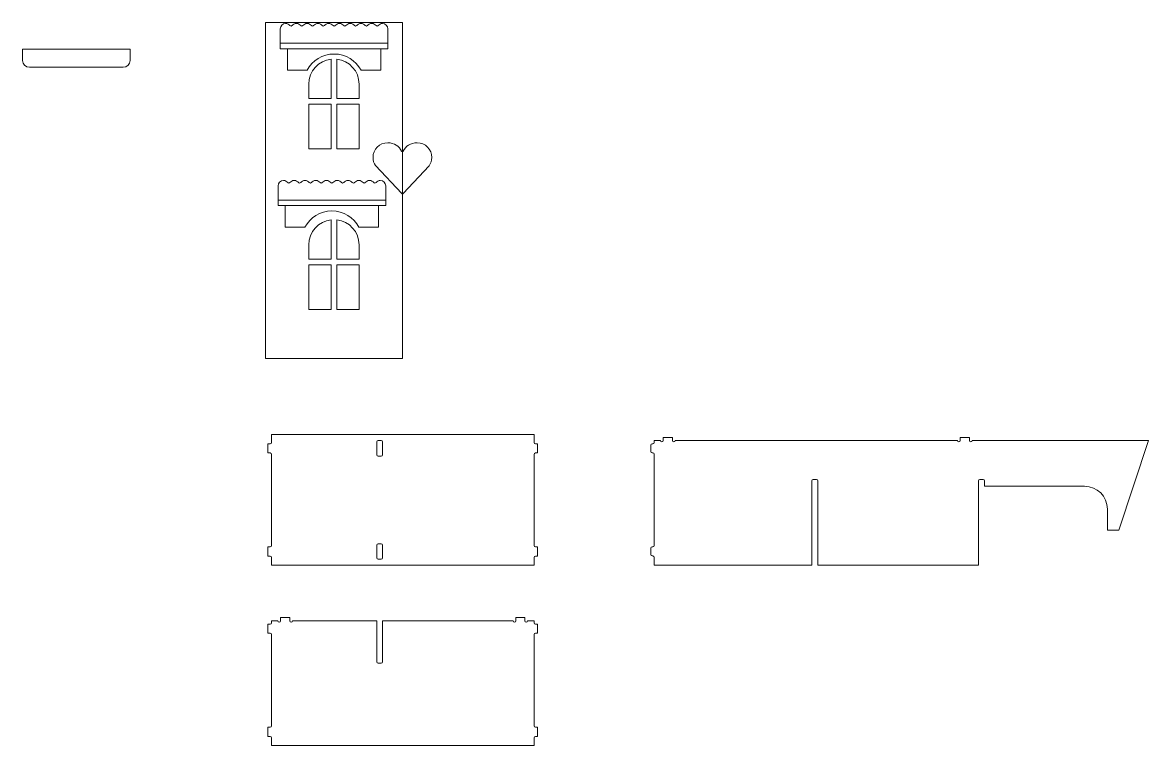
# Model space of a CAD drawing. Header units: millimetres. Extents: x -1744 to 2824, y -3870 to 2862.
# Drawn here: x -1355 to 1111, y -1913 to -329 of the extents above; entities that cross this region are included whole.
import ezdxf

# ---------------------------------------------------------------- set-up
doc = ezdxf.new("R2010")
doc.units = ezdxf.units.MM
doc.header["$MEASUREMENT"] = 0
doc.layers.add('layer 1', color=7, linetype='Continuous')

msp = doc.modelspace()

# ---------------------------------------------------------------- linework, layer by layer
at = {"layer": 'layer 1', "color": 253, "lineweight": 20}
for points in [[(-790.5953, -386.7383), (-554.8809, -386.7383), (-554.8809, -374.7383), (-790.5953, -374.7383), (-790.5953, -386.7383)], [(-795.4203, -730.5382), (-559.7059, -730.5382), (-559.7059, -718.5382), (-795.4203, -718.5382), (-795.4203, -730.5382)]]:
    msp.add_lwpolyline(points, close=True, dxfattribs=at)
for points, knots in [([(-523.1022, -329.4464), (-523.1022, -329.4464), (-822.9022, -329.4464), (-822.9022, -329.4464), (-822.9022, -329.4464), (-822.9022, -329.4464), (-822.9022, -1065.4464), (-822.9022, -1065.4464), (-822.9022, -1065.4464), (-822.9022, -1065.4464), (-523.1022, -1065.4464), (-523.1022, -1065.4464), (-523.1022, -1065.4464), (-523.1022, -1065.4464), (-523.1022, -329.4464), (-523.1022, -329.4464)], [0, 0, 0, 0, 0.2, 0.2, 0.2, 0.2, 0.4, 0.4, 0.4, 0.4, 0.6, 0.6, 0.6, 0.6, 1, 1, 1, 1]), ([(-554.8809, -343.3099), (-554.8809, -343.3099), (-554.8809, -374.7383), (-554.8809, -374.7383), (-554.8809, -374.7383), (-554.8809, -374.7383), (-790.5953, -374.7383), (-790.5953, -374.7383), (-790.5953, -374.7383), (-790.5953, -374.7383), (-790.5953, -343.3099), (-790.5953, -343.3099), (-790.5953, -343.3099), (-790.5953, -336.8009), (-785.3186, -331.5244), (-778.8096, -331.5244), (-778.8096, -331.5244), (-774.9737, -331.5244), (-771.5659, -333.3568), (-769.4138, -336.194), (-769.4138, -336.194), (-768.8278, -336.9665), (-767.9934, -337.3811), (-767.0238, -337.3811), (-767.0238, -337.3811), (-766.0541, -337.3811), (-765.2198, -336.9665), (-764.6338, -336.194), (-764.6338, -336.194), (-762.4818, -333.3568), (-759.074, -331.5244), (-755.2383, -331.5244), (-755.2383, -331.5244), (-751.4024, -331.5244), (-747.9946, -333.3568), (-745.8424, -336.194), (-745.8424, -336.194), (-745.2564, -336.9665), (-744.4221, -337.3811), (-743.4524, -337.3811), (-743.4524, -337.3811), (-742.4827, -337.3811), (-741.6486, -336.9665), (-741.0626, -336.194), (-741.0626, -336.194), (-738.9103, -333.3568), (-735.5025, -331.5244), (-731.6667, -331.5244), (-731.6667, -331.5244), (-727.8308, -331.5244), (-724.423, -333.3567), (-722.271, -336.1939), (-722.271, -336.1939), (-721.685, -336.9664), (-720.8505, -337.3811), (-719.881, -337.3811), (-719.881, -337.3811), (-718.9112, -337.3811), (-718.077, -336.9665), (-717.491, -336.194), (-717.491, -336.194), (-715.3388, -333.3568), (-711.931, -331.5244), (-708.0953, -331.5244), (-708.0953, -331.5244), (-704.2596, -331.5244), (-700.8518, -333.3568), (-698.6995, -336.194), (-698.6995, -336.194), (-698.1135, -336.9665), (-697.2793, -337.3811), (-696.3095, -337.3811), (-696.3095, -337.3811), (-695.34, -337.3811), (-694.5055, -336.9665), (-693.9196, -336.194), (-693.9196, -336.194), (-691.7673, -333.3568), (-688.3595, -331.5244), (-684.5238, -331.5244), (-684.5238, -331.5244), (-680.6881, -331.5244), (-677.2803, -333.3568), (-675.1281, -336.194), (-675.1281, -336.194), (-674.5421, -336.9665), (-673.7078, -337.3811), (-672.7383, -337.3811), (-672.7383, -337.3811), (-671.7685, -337.3811), (-670.9343, -336.9665), (-670.3481, -336.194), (-670.3481, -336.194), (-668.196, -333.3568), (-664.7882, -331.5244), (-660.9524, -331.5244), (-660.9524, -331.5244), (-657.1165, -331.5244), (-653.7087, -333.3568), (-651.5567, -336.194), (-651.5567, -336.194), (-650.9707, -336.9665), (-650.1362, -337.3811), (-649.1667, -337.3811), (-649.1667, -337.3811), (-648.1969, -337.3811), (-647.3627, -336.9665), (-646.7767, -336.194), (-646.7767, -336.194), (-644.6245, -333.3568), (-641.2167, -331.5244), (-637.381, -331.5244), (-637.381, -331.5244), (-633.5453, -331.5244), (-630.1375, -333.3568), (-627.9852, -336.194), (-627.9852, -336.194), (-627.3992, -336.9665), (-626.565, -337.3811), (-625.5952, -337.3811), (-625.5952, -337.3811), (-624.6255, -337.3811), (-623.7912, -336.9665), (-623.2053, -336.194), (-623.2053, -336.194), (-621.053, -333.3568), (-617.6452, -331.5244), (-613.8095, -331.5244), (-613.8095, -331.5244), (-609.9737, -331.5244), (-606.5659, -333.3567), (-604.4138, -336.1939), (-604.4138, -336.1939), (-603.8278, -336.9664), (-602.9935, -337.3811), (-602.0238, -337.3811), (-602.0238, -337.3811), (-601.0542, -337.3809), (-600.22, -336.9665), (-599.6338, -336.194), (-599.6338, -336.194), (-597.4818, -333.3568), (-594.074, -331.5244), (-590.2379, -331.5244), (-590.2379, -331.5244), (-586.4022, -331.5244), (-582.9944, -333.3568), (-580.8424, -336.194), (-580.8424, -336.194), (-580.2562, -336.9665), (-579.422, -337.3811), (-578.4524, -337.3811), (-578.4524, -337.3811), (-577.4827, -337.3811), (-576.6484, -336.9665), (-576.0624, -336.194), (-576.0624, -336.194), (-573.9102, -333.3568), (-570.5024, -331.5244), (-566.6667, -331.5244), (-566.6667, -331.5244), (-560.1576, -331.5244), (-554.8809, -336.8009), (-554.8809, -343.3099)], [0, 0, 0, 0, 0.023809524, 0.023809524, 0.023809524, 0.023809524, 0.047619048, 0.047619048, 0.047619048, 0.047619048, 0.071428571, 0.071428571, 0.071428571, 0.071428571, 0.095238095, 0.095238095, 0.095238095, 0.095238095, 0.119047619, 0.119047619, 0.119047619, 0.119047619, 0.142857143, 0.142857143, 0.142857143, 0.142857143, 0.166666667, 0.166666667, 0.166666667, 0.166666667, 0.19047619, 0.19047619, 0.19047619, 0.19047619, 0.214285714, 0.214285714, 0.214285714, 0.214285714, 0.238095238, 0.238095238, 0.238095238, 0.238095238, 0.261904762, 0.261904762, 0.261904762, 0.261904762, 0.285714286, 0.285714286, 0.285714286, 0.285714286, 0.30952381, 0.30952381, 0.30952381, 0.30952381, 0.333333333, 0.333333333, 0.333333333, 0.333333333, 0.357142857, 0.357142857, 0.357142857, 0.357142857, 0.380952381, 0.380952381, 0.380952381, 0.380952381, 0.404761905, 0.404761905, 0.404761905, 0.404761905, 0.428571429, 0.428571429, 0.428571429, 0.428571429, 0.452380952, 0.452380952, 0.452380952, 0.452380952, 0.476190476, 0.476190476, 0.476190476, 0.476190476, 0.5, 0.5, 0.5, 0.5, 0.523809524, 0.523809524, 0.523809524, 0.523809524, 0.547619048, 0.547619048, 0.547619048, 0.547619048, 0.571428571, 0.571428571, 0.571428571, 0.571428571, 0.595238095, 0.595238095, 0.595238095, 0.595238095, 0.619047619, 0.619047619, 0.619047619, 0.619047619, 0.642857143, 0.642857143, 0.642857143, 0.642857143, 0.666666667, 0.666666667, 0.666666667, 0.666666667, 0.69047619, 0.69047619, 0.69047619, 0.69047619, 0.714285714, 0.714285714, 0.714285714, 0.714285714, 0.738095238, 0.738095238, 0.738095238, 0.738095238, 0.761904762, 0.761904762, 0.761904762, 0.761904762, 0.785714286, 0.785714286, 0.785714286, 0.785714286, 0.80952381, 0.80952381, 0.80952381, 0.80952381, 0.833333333, 0.833333333, 0.833333333, 0.833333333, 0.857142857, 0.857142857, 0.857142857, 0.857142857, 0.880952381, 0.880952381, 0.880952381, 0.880952381, 0.904761905, 0.904761905, 0.904761905, 0.904761905, 0.928571429, 0.928571429, 0.928571429, 0.928571429, 0.952380952, 0.952380952, 0.952380952, 0.952380952, 1, 1, 1, 1]), ([(-1119.3863, -387.5951), (-1119.3863, -387.5951), (-1355.1007, -387.5951), (-1355.1007, -387.5951), (-1355.1007, -387.5951), (-1355.1007, -387.5951), (-1355.1007, -412.5951), (-1355.1007, -412.5951), (-1355.1007, -412.5951), (-1355.1007, -420.8568), (-1348.3624, -427.5951), (-1340.1007, -427.5951), (-1340.1007, -427.5951), (-1340.1007, -427.5951), (-1134.3863, -427.5951), (-1134.3863, -427.5951), (-1134.3863, -427.5951), (-1126.1246, -427.5951), (-1119.3863, -420.8568), (-1119.3863, -412.5951), (-1119.3863, -412.5951), (-1119.3863, -412.5951), (-1119.3863, -387.5951), (-1119.3863, -387.5951)], [0, 0, 0, 0, 0.142857143, 0.142857143, 0.142857143, 0.142857143, 0.285714286, 0.285714286, 0.285714286, 0.285714286, 0.428571429, 0.428571429, 0.428571429, 0.428571429, 0.571428571, 0.571428571, 0.571428571, 0.571428571, 0.714285714, 0.714285714, 0.714285714, 0.714285714, 1, 1, 1, 1]), ([(-774.881, -386.7383), (-774.881, -386.7383), (-570.5952, -386.7383), (-570.5952, -386.7383), (-570.5952, -386.7383), (-570.5952, -386.7383), (-570.5952, -433.8811), (-570.5952, -433.8811), (-570.5952, -433.8811), (-570.5952, -433.8811), (-613.73, -433.8811), (-613.73, -433.8811), (-613.73, -433.8811), (-624.9797, -412.8072), (-647.1845, -398.4611), (-672.7381, -398.4611), (-672.7381, -398.4611), (-698.2917, -398.4611), (-720.4965, -412.8072), (-731.7462, -433.8811), (-731.7462, -433.8811), (-731.7462, -433.8811), (-774.881, -433.8811), (-774.881, -433.8811), (-774.881, -433.8811), (-774.881, -433.8811), (-774.881, -386.7383), (-774.881, -386.7383)], [0, 0, 0, 0, 0.125, 0.125, 0.125, 0.125, 0.25, 0.25, 0.25, 0.25, 0.375, 0.375, 0.375, 0.375, 0.5, 0.5, 0.5, 0.5, 0.625, 0.625, 0.625, 0.625, 0.75, 0.75, 0.75, 0.75, 1, 1, 1, 1]), ([(-728.0022, -495.8035), (-728.0022, -495.8035), (-679.2881, -495.8035), (-679.2881, -495.8035), (-679.2881, -495.8035), (-679.2881, -495.8035), (-679.2881, -409.7346), (-679.2881, -409.7346), (-679.2881, -409.7346), (-706.7029, -412.8544), (-728.0022, -436.1253), (-728.0022, -464.3749), (-728.0022, -464.3749), (-728.0022, -464.3749), (-728.0022, -495.8035), (-728.0022, -495.8035)], [0, 0, 0, 0, 0.2, 0.2, 0.2, 0.2, 0.4, 0.4, 0.4, 0.4, 0.6, 0.6, 0.6, 0.6, 1, 1, 1, 1]), ([(-666.7166, -495.8035), (-666.7166, -495.8035), (-618.0022, -495.8035), (-618.0022, -495.8035), (-618.0022, -495.8035), (-618.0022, -495.8035), (-618.0022, -464.3749), (-618.0022, -464.3749), (-618.0022, -464.3749), (-618.0022, -436.1252), (-639.3016, -412.8542), (-666.7166, -409.7346), (-666.7166, -409.7346), (-666.7166, -409.7346), (-666.7166, -495.8035), (-666.7166, -495.8035)], [0, 0, 0, 0, 0.2, 0.2, 0.2, 0.2, 0.4, 0.4, 0.4, 0.4, 0.6, 0.6, 0.6, 0.6, 1, 1, 1, 1]), ([(-679.2881, -508.3749), (-679.2881, -508.3749), (-728.0022, -508.3749), (-728.0022, -508.3749), (-728.0022, -508.3749), (-728.0022, -508.3749), (-728.0022, -605.8035), (-728.0022, -605.8035), (-728.0022, -605.8035), (-728.0022, -605.8035), (-679.2881, -605.8035), (-679.2881, -605.8035), (-679.2881, -605.8035), (-679.2881, -605.8035), (-679.2881, -508.3749), (-679.2881, -508.3749)], [0, 0, 0, 0, 0.2, 0.2, 0.2, 0.2, 0.4, 0.4, 0.4, 0.4, 0.6, 0.6, 0.6, 0.6, 1, 1, 1, 1]), ([(-618.0022, -508.3749), (-618.0022, -508.3749), (-666.7166, -508.3749), (-666.7166, -508.3749), (-666.7166, -508.3749), (-666.7166, -508.3749), (-666.7166, -605.8035), (-666.7166, -605.8035), (-666.7166, -605.8035), (-666.7166, -605.8035), (-618.0022, -605.8035), (-618.0022, -605.8035), (-618.0022, -605.8035), (-618.0022, -605.8035), (-618.0022, -508.3749), (-618.0022, -508.3749)], [0, 0, 0, 0, 0.2, 0.2, 0.2, 0.2, 0.4, 0.4, 0.4, 0.4, 0.6, 0.6, 0.6, 0.6, 1, 1, 1, 1]), ([(-555.3041, -592.8764), (-541.3248, -592.8764), (-529.4259, -599.7945), (-524.9742, -611.392), (-524.9742, -611.392), (-524.6708, -612.1825), (-523.949, -612.6793), (-523.1023, -612.6793), (-523.1023, -612.6793), (-522.2553, -612.6793), (-521.5339, -612.1828), (-521.2304, -611.392), (-521.2304, -611.392), (-516.7786, -599.7945), (-504.8797, -592.8764), (-490.9005, -592.8764), (-490.9005, -592.8764), (-473.1159, -592.8764), (-458.6986, -607.2937), (-458.6986, -625.0782), (-458.6986, -625.0782), (-458.6986, -631.8698), (-460.8032, -638.1692), (-464.3928, -643.3632), (-464.3928, -643.3632), (-464.3928, -643.3632), (-521.6312, -704.1426), (-521.6312, -704.1426), (-521.6312, -704.1426), (-522.0238, -704.5595), (-522.5297, -704.754), (-523.1023, -704.7425), (-523.1023, -704.7425), (-523.6749, -704.731), (-524.1559, -704.5014), (-524.5481, -704.0842), (-524.5481, -704.0842), (-524.5481, -704.0842), (-582.2867, -642.6566), (-582.2867, -642.6566), (-582.2867, -642.6566), (-585.5862, -637.6022), (-587.5058, -631.5647), (-587.5058, -625.0782), (-587.5058, -625.0782), (-587.5058, -607.2937), (-573.0885, -592.8764), (-555.3041, -592.8764)], [0, 0, 0, 0, 0.076923077, 0.076923077, 0.076923077, 0.076923077, 0.153846154, 0.153846154, 0.153846154, 0.153846154, 0.230769231, 0.230769231, 0.230769231, 0.230769231, 0.307692308, 0.307692308, 0.307692308, 0.307692308, 0.384615385, 0.384615385, 0.384615385, 0.384615385, 0.461538462, 0.461538462, 0.461538462, 0.461538462, 0.538461538, 0.538461538, 0.538461538, 0.538461538, 0.615384615, 0.615384615, 0.615384615, 0.615384615, 0.692307692, 0.692307692, 0.692307692, 0.692307692, 0.769230769, 0.769230769, 0.769230769, 0.769230769, 0.846153846, 0.846153846, 0.846153846, 0.846153846, 1, 1, 1, 1]), ([(-559.7059, -687.1098), (-559.7059, -687.1098), (-559.7059, -718.5382), (-559.7059, -718.5382), (-559.7059, -718.5382), (-559.7059, -718.5382), (-795.4203, -718.5382), (-795.4203, -718.5382), (-795.4203, -718.5382), (-795.4203, -718.5382), (-795.4203, -687.1098), (-795.4203, -687.1098), (-795.4203, -687.1098), (-795.4203, -680.6008), (-790.1436, -675.3243), (-783.6346, -675.3243), (-783.6346, -675.3243), (-779.7987, -675.3243), (-776.3909, -677.1567), (-774.2388, -679.9939), (-774.2388, -679.9939), (-773.6528, -680.7664), (-772.8184, -681.181), (-771.8488, -681.181), (-771.8488, -681.181), (-770.8791, -681.181), (-770.0448, -680.7664), (-769.4588, -679.9939), (-769.4588, -679.9939), (-767.3068, -677.1567), (-763.899, -675.3243), (-760.0633, -675.3243), (-760.0633, -675.3243), (-756.2274, -675.3243), (-752.8196, -677.1567), (-750.6674, -679.9939), (-750.6674, -679.9939), (-750.0814, -680.7664), (-749.2471, -681.181), (-748.2774, -681.181), (-748.2774, -681.181), (-747.3077, -681.181), (-746.4736, -680.7664), (-745.8876, -679.9939), (-745.8876, -679.9939), (-743.7353, -677.1567), (-740.3275, -675.3243), (-736.4917, -675.3243), (-736.4917, -675.3243), (-732.6558, -675.3243), (-729.248, -677.1566), (-727.096, -679.9938), (-727.096, -679.9938), (-726.51, -680.7663), (-725.6755, -681.181), (-724.706, -681.181), (-724.706, -681.181), (-723.7362, -681.181), (-722.902, -680.7664), (-722.316, -679.9939), (-722.316, -679.9939), (-720.1638, -677.1567), (-716.756, -675.3243), (-712.9203, -675.3243), (-712.9203, -675.3243), (-709.0846, -675.3243), (-705.6768, -677.1567), (-703.5245, -679.9939), (-703.5245, -679.9939), (-702.9385, -680.7664), (-702.1043, -681.181), (-701.1345, -681.181), (-701.1345, -681.181), (-700.165, -681.181), (-699.3305, -680.7664), (-698.7446, -679.9939), (-698.7446, -679.9939), (-696.5923, -677.1567), (-693.1845, -675.3243), (-689.3488, -675.3243), (-689.3488, -675.3243), (-685.5131, -675.3243), (-682.1053, -677.1567), (-679.9531, -679.9939), (-679.9531, -679.9939), (-679.3671, -680.7664), (-678.5328, -681.181), (-677.5633, -681.181), (-677.5633, -681.181), (-676.5935, -681.181), (-675.7593, -680.7664), (-675.1731, -679.9939), (-675.1731, -679.9939), (-673.021, -677.1567), (-669.6132, -675.3243), (-665.7774, -675.3243), (-665.7774, -675.3243), (-661.9415, -675.3243), (-658.5337, -677.1567), (-656.3817, -679.9939), (-656.3817, -679.9939), (-655.7957, -680.7664), (-654.9612, -681.181), (-653.9917, -681.181), (-653.9917, -681.181), (-653.0219, -681.181), (-652.1877, -680.7664), (-651.6017, -679.9939), (-651.6017, -679.9939), (-649.4495, -677.1567), (-646.0417, -675.3243), (-642.206, -675.3243), (-642.206, -675.3243), (-638.3703, -675.3243), (-634.9625, -677.1567), (-632.8102, -679.9939), (-632.8102, -679.9939), (-632.2242, -680.7664), (-631.39, -681.181), (-630.4202, -681.181), (-630.4202, -681.181), (-629.4505, -681.181), (-628.6162, -680.7664), (-628.0303, -679.9939), (-628.0303, -679.9939), (-625.878, -677.1567), (-622.4702, -675.3243), (-618.6345, -675.3243), (-618.6345, -675.3243), (-614.7987, -675.3243), (-611.3909, -677.1566), (-609.2388, -679.9938), (-609.2388, -679.9938), (-608.6528, -680.7663), (-607.8185, -681.181), (-606.8488, -681.181), (-606.8488, -681.181), (-605.8792, -681.1808), (-605.045, -680.7664), (-604.4588, -679.9939), (-604.4588, -679.9939), (-602.3068, -677.1567), (-598.899, -675.3243), (-595.0629, -675.3243), (-595.0629, -675.3243), (-591.2272, -675.3243), (-587.8194, -677.1567), (-585.6674, -679.9939), (-585.6674, -679.9939), (-585.0812, -680.7664), (-584.247, -681.181), (-583.2774, -681.181), (-583.2774, -681.181), (-582.3077, -681.181), (-581.4734, -680.7664), (-580.8874, -679.9939), (-580.8874, -679.9939), (-578.7352, -677.1567), (-575.3274, -675.3243), (-571.4917, -675.3243), (-571.4917, -675.3243), (-564.9826, -675.3243), (-559.7059, -680.6008), (-559.7059, -687.1098)], [0, 0, 0, 0, 0.023809524, 0.023809524, 0.023809524, 0.023809524, 0.047619048, 0.047619048, 0.047619048, 0.047619048, 0.071428571, 0.071428571, 0.071428571, 0.071428571, 0.095238095, 0.095238095, 0.095238095, 0.095238095, 0.119047619, 0.119047619, 0.119047619, 0.119047619, 0.142857143, 0.142857143, 0.142857143, 0.142857143, 0.166666667, 0.166666667, 0.166666667, 0.166666667, 0.19047619, 0.19047619, 0.19047619, 0.19047619, 0.214285714, 0.214285714, 0.214285714, 0.214285714, 0.238095238, 0.238095238, 0.238095238, 0.238095238, 0.261904762, 0.261904762, 0.261904762, 0.261904762, 0.285714286, 0.285714286, 0.285714286, 0.285714286, 0.30952381, 0.30952381, 0.30952381, 0.30952381, 0.333333333, 0.333333333, 0.333333333, 0.333333333, 0.357142857, 0.357142857, 0.357142857, 0.357142857, 0.380952381, 0.380952381, 0.380952381, 0.380952381, 0.404761905, 0.404761905, 0.404761905, 0.404761905, 0.428571429, 0.428571429, 0.428571429, 0.428571429, 0.452380952, 0.452380952, 0.452380952, 0.452380952, 0.476190476, 0.476190476, 0.476190476, 0.476190476, 0.5, 0.5, 0.5, 0.5, 0.523809524, 0.523809524, 0.523809524, 0.523809524, 0.547619048, 0.547619048, 0.547619048, 0.547619048, 0.571428571, 0.571428571, 0.571428571, 0.571428571, 0.595238095, 0.595238095, 0.595238095, 0.595238095, 0.619047619, 0.619047619, 0.619047619, 0.619047619, 0.642857143, 0.642857143, 0.642857143, 0.642857143, 0.666666667, 0.666666667, 0.666666667, 0.666666667, 0.69047619, 0.69047619, 0.69047619, 0.69047619, 0.714285714, 0.714285714, 0.714285714, 0.714285714, 0.738095238, 0.738095238, 0.738095238, 0.738095238, 0.761904762, 0.761904762, 0.761904762, 0.761904762, 0.785714286, 0.785714286, 0.785714286, 0.785714286, 0.80952381, 0.80952381, 0.80952381, 0.80952381, 0.833333333, 0.833333333, 0.833333333, 0.833333333, 0.857142857, 0.857142857, 0.857142857, 0.857142857, 0.880952381, 0.880952381, 0.880952381, 0.880952381, 0.904761905, 0.904761905, 0.904761905, 0.904761905, 0.928571429, 0.928571429, 0.928571429, 0.928571429, 0.952380952, 0.952380952, 0.952380952, 0.952380952, 1, 1, 1, 1]), ([(-779.706, -730.5382), (-779.706, -730.5382), (-575.4202, -730.5382), (-575.4202, -730.5382), (-575.4202, -730.5382), (-575.4202, -730.5382), (-575.4202, -777.681), (-575.4202, -777.681), (-575.4202, -777.681), (-575.4202, -777.681), (-618.555, -777.681), (-618.555, -777.681), (-618.555, -777.681), (-629.8047, -756.6071), (-652.0095, -742.261), (-677.5631, -742.261), (-677.5631, -742.261), (-703.1167, -742.261), (-725.3215, -756.6071), (-736.5712, -777.681), (-736.5712, -777.681), (-736.5712, -777.681), (-779.706, -777.681), (-779.706, -777.681), (-779.706, -777.681), (-779.706, -777.681), (-779.706, -730.5382), (-779.706, -730.5382)], [0, 0, 0, 0, 0.125, 0.125, 0.125, 0.125, 0.25, 0.25, 0.25, 0.25, 0.375, 0.375, 0.375, 0.375, 0.5, 0.5, 0.5, 0.5, 0.625, 0.625, 0.625, 0.625, 0.75, 0.75, 0.75, 0.75, 1, 1, 1, 1]), ([(-728.0022, -847.8035), (-728.0022, -847.8035), (-679.2881, -847.8035), (-679.2881, -847.8035), (-679.2881, -847.8035), (-679.2881, -847.8035), (-679.2881, -761.7346), (-679.2881, -761.7346), (-679.2881, -761.7346), (-706.7029, -764.8544), (-728.0022, -788.1254), (-728.0022, -816.3749), (-728.0022, -816.3749), (-728.0022, -816.3749), (-728.0022, -847.8035), (-728.0022, -847.8035)], [0, 0, 0, 0, 0.2, 0.2, 0.2, 0.2, 0.4, 0.4, 0.4, 0.4, 0.6, 0.6, 0.6, 0.6, 1, 1, 1, 1]), ([(-666.7166, -847.8035), (-666.7166, -847.8035), (-618.0022, -847.8035), (-618.0022, -847.8035), (-618.0022, -847.8035), (-618.0022, -847.8035), (-618.0022, -816.3749), (-618.0022, -816.3749), (-618.0022, -816.3749), (-618.0022, -788.1252), (-639.3016, -764.8542), (-666.7166, -761.7346), (-666.7166, -761.7346), (-666.7166, -761.7346), (-666.7166, -847.8035), (-666.7166, -847.8035)], [0, 0, 0, 0, 0.2, 0.2, 0.2, 0.2, 0.4, 0.4, 0.4, 0.4, 0.6, 0.6, 0.6, 0.6, 1, 1, 1, 1]), ([(-679.2881, -860.3749), (-679.2881, -860.3749), (-728.0022, -860.3749), (-728.0022, -860.3749), (-728.0022, -860.3749), (-728.0022, -860.3749), (-728.0022, -957.8035), (-728.0022, -957.8035), (-728.0022, -957.8035), (-728.0022, -957.8035), (-679.2881, -957.8035), (-679.2881, -957.8035), (-679.2881, -957.8035), (-679.2881, -957.8035), (-679.2881, -860.3749), (-679.2881, -860.3749)], [0, 0, 0, 0, 0.2, 0.2, 0.2, 0.2, 0.4, 0.4, 0.4, 0.4, 0.6, 0.6, 0.6, 0.6, 1, 1, 1, 1]), ([(-618.0022, -860.3749), (-618.0022, -860.3749), (-666.7166, -860.3749), (-666.7166, -860.3749), (-666.7166, -860.3749), (-666.7166, -860.3749), (-666.7166, -957.8035), (-666.7166, -957.8035), (-666.7166, -957.8035), (-666.7166, -957.8035), (-618.0022, -957.8035), (-618.0022, -957.8035), (-618.0022, -957.8035), (-618.0022, -957.8035), (-618.0022, -860.3749), (-618.0022, -860.3749)], [0, 0, 0, 0, 0.2, 0.2, 0.2, 0.2, 0.4, 0.4, 0.4, 0.4, 0.6, 0.6, 0.6, 0.6, 1, 1, 1, 1]), ([(1110.8189, -1245.1295), (1110.8189, -1245.1295), (1046.0903, -1441.4726), (1046.0903, -1441.4726), (1046.0903, -1441.4726), (1046.0903, -1441.4726), (1020.8188, -1441.4726), (1020.8188, -1441.4726), (1020.8188, -1441.4726), (1020.8188, -1441.4726), (1020.8188, -1395.1295), (1020.8188, -1395.1295), (1020.8188, -1395.1295), (1020.8188, -1367.5905), (998.3578, -1345.1295), (970.8188, -1345.1295), (970.8188, -1345.1295), (970.8188, -1345.1295), (751.6046, -1345.1295), (751.6046, -1345.1295), (751.6046, -1345.1295), (751.6046, -1345.1295), (751.6046, -1333.1295), (751.6046, -1333.1295), (751.6046, -1333.1295), (751.6046, -1331.4772), (750.2569, -1330.1295), (748.6046, -1330.1295), (748.6046, -1330.1295), (748.6046, -1330.1295), (741.6046, -1330.1295), (741.6046, -1330.1295), (741.6046, -1330.1295), (739.9523, -1330.1295), (738.6046, -1331.4772), (738.6046, -1333.1295), (738.6046, -1333.1295), (738.6046, -1333.1295), (738.6046, -1518.1295), (738.6046, -1518.1295), (738.6046, -1518.1295), (738.6046, -1518.1295), (386.6046, -1518.1295), (386.6046, -1518.1295), (386.6046, -1518.1295), (386.6046, -1518.1295), (386.6046, -1333.1295), (386.6046, -1333.1295), (386.6046, -1333.1295), (386.6046, -1331.4772), (385.2569, -1330.1295), (383.6046, -1330.1295), (383.6046, -1330.1295), (383.6046, -1330.1295), (376.6046, -1330.1295), (376.6046, -1330.1295), (376.6046, -1330.1295), (374.9523, -1330.1295), (373.6046, -1331.4772), (373.6046, -1333.1295), (373.6046, -1333.1295), (373.6046, -1333.1295), (373.6046, -1518.1295), (373.6046, -1518.1295), (373.6046, -1518.1295), (373.6046, -1518.1295), (28.1045, -1518.1295), (28.1045, -1518.1295), (28.1045, -1518.1295), (28.1045, -1518.1295), (28.1045, -1500.9498), (28.1045, -1500.9498), (28.1045, -1500.9498), (28.1045, -1499.2977), (26.7566, -1497.9498), (25.1045, -1497.9498), (25.1045, -1497.9498), (25.1045, -1497.9498), (24.1045, -1497.9498), (24.1045, -1497.9498), (24.1045, -1497.9498), (22.4523, -1497.9498), (21.1045, -1496.602), (21.1045, -1494.9498), (21.1045, -1494.9498), (21.1045, -1494.9498), (21.1045, -1480.9498), (21.1045, -1480.9498), (21.1045, -1480.9498), (21.1045, -1479.2976), (22.4522, -1477.9498), (24.1045, -1477.9498), (24.1045, -1477.9498), (24.1045, -1477.9498), (25.1045, -1477.9498), (25.1045, -1477.9498), (25.1045, -1477.9498), (26.7568, -1477.9498), (28.1045, -1476.602), (28.1045, -1474.9498), (28.1045, -1474.9498), (28.1045, -1474.9498), (28.1045, -1275.1296), (28.1045, -1275.1296), (28.1045, -1275.1296), (28.1045, -1273.4774), (26.7567, -1272.1296), (25.1045, -1272.1296), (25.1045, -1272.1296), (25.1045, -1272.1296), (24.1045, -1272.1296), (24.1045, -1272.1296), (24.1045, -1272.1296), (22.4523, -1272.1296), (21.1045, -1270.7818), (21.1045, -1269.1296), (21.1045, -1269.1296), (21.1045, -1269.1296), (21.1045, -1255.1296), (21.1045, -1255.1296), (21.1045, -1255.1296), (21.1045, -1253.4774), (22.4522, -1252.1296), (24.1045, -1252.1296), (24.1045, -1252.1296), (24.1045, -1252.1296), (25.1045, -1252.1296), (25.1045, -1252.1296), (25.1045, -1252.1296), (26.7568, -1252.1296), (28.1045, -1250.7817), (28.1045, -1249.1296), (28.1045, -1249.1296), (28.1045, -1249.1296), (28.1045, -1245.1295), (28.1045, -1245.1295), (28.1045, -1245.1295), (28.1045, -1245.1295), (42.1045, -1245.1295), (42.1045, -1245.1295), (42.1045, -1245.1295), (42.1045, -1246.7864), (43.4476, -1248.1295), (45.1045, -1248.1295), (45.1045, -1248.1295), (46.7614, -1248.1295), (48.1045, -1246.7864), (48.1045, -1245.1295), (48.1045, -1245.1295), (48.1045, -1245.1295), (48.1045, -1238.1295), (48.1045, -1238.1295), (48.1045, -1238.1295), (48.1045, -1238.1295), (68.1045, -1238.1295), (68.1045, -1238.1295), (68.1045, -1238.1295), (68.1045, -1238.1295), (68.1045, -1245.1295), (68.1045, -1245.1295), (68.1045, -1245.1295), (68.1045, -1246.7864), (69.4476, -1248.1295), (71.1045, -1248.1295), (71.1045, -1248.1295), (72.7614, -1248.1295), (74.1045, -1246.7864), (74.1045, -1245.1295), (74.1045, -1245.1295), (74.1045, -1245.1295), (692.6045, -1245.1295), (692.6045, -1245.1295), (692.6045, -1245.1295), (692.6045, -1246.7864), (693.9476, -1248.1295), (695.6045, -1248.1295), (695.6045, -1248.1295), (697.2614, -1248.1295), (698.6045, -1246.7864), (698.6045, -1245.1295), (698.6045, -1245.1295), (698.6045, -1245.1295), (698.6045, -1238.1295), (698.6045, -1238.1295), (698.6045, -1238.1295), (698.6045, -1238.1295), (718.6045, -1238.1295), (718.6045, -1238.1295), (718.6045, -1238.1295), (718.6045, -1238.1295), (718.6045, -1245.1295), (718.6045, -1245.1295), (718.6045, -1245.1295), (718.6045, -1246.7864), (719.9476, -1248.1295), (721.6045, -1248.1295), (721.6045, -1248.1295), (723.2614, -1248.1295), (724.6045, -1246.7864), (724.6045, -1245.1295), (724.6045, -1245.1295), (724.6045, -1245.1295), (1110.8189, -1245.1295), (1110.8189, -1245.1295)], [0, 0, 0, 0, 0.019230769, 0.019230769, 0.019230769, 0.019230769, 0.038461538, 0.038461538, 0.038461538, 0.038461538, 0.057692308, 0.057692308, 0.057692308, 0.057692308, 0.076923077, 0.076923077, 0.076923077, 0.076923077, 0.096153846, 0.096153846, 0.096153846, 0.096153846, 0.115384615, 0.115384615, 0.115384615, 0.115384615, 0.134615385, 0.134615385, 0.134615385, 0.134615385, 0.153846154, 0.153846154, 0.153846154, 0.153846154, 0.173076923, 0.173076923, 0.173076923, 0.173076923, 0.192307692, 0.192307692, 0.192307692, 0.192307692, 0.211538462, 0.211538462, 0.211538462, 0.211538462, 0.230769231, 0.230769231, 0.230769231, 0.230769231, 0.25, 0.25, 0.25, 0.25, 0.269230769, 0.269230769, 0.269230769, 0.269230769, 0.288461538, 0.288461538, 0.288461538, 0.288461538, 0.307692308, 0.307692308, 0.307692308, 0.307692308, 0.326923077, 0.326923077, 0.326923077, 0.326923077, 0.346153846, 0.346153846, 0.346153846, 0.346153846, 0.365384615, 0.365384615, 0.365384615, 0.365384615, 0.384615385, 0.384615385, 0.384615385, 0.384615385, 0.403846154, 0.403846154, 0.403846154, 0.403846154, 0.423076923, 0.423076923, 0.423076923, 0.423076923, 0.442307692, 0.442307692, 0.442307692, 0.442307692, 0.461538462, 0.461538462, 0.461538462, 0.461538462, 0.480769231, 0.480769231, 0.480769231, 0.480769231, 0.5, 0.5, 0.5, 0.5, 0.519230769, 0.519230769, 0.519230769, 0.519230769, 0.538461538, 0.538461538, 0.538461538, 0.538461538, 0.557692308, 0.557692308, 0.557692308, 0.557692308, 0.576923077, 0.576923077, 0.576923077, 0.576923077, 0.596153846, 0.596153846, 0.596153846, 0.596153846, 0.615384615, 0.615384615, 0.615384615, 0.615384615, 0.634615385, 0.634615385, 0.634615385, 0.634615385, 0.653846154, 0.653846154, 0.653846154, 0.653846154, 0.673076923, 0.673076923, 0.673076923, 0.673076923, 0.692307692, 0.692307692, 0.692307692, 0.692307692, 0.711538462, 0.711538462, 0.711538462, 0.711538462, 0.730769231, 0.730769231, 0.730769231, 0.730769231, 0.75, 0.75, 0.75, 0.75, 0.769230769, 0.769230769, 0.769230769, 0.769230769, 0.788461538, 0.788461538, 0.788461538, 0.788461538, 0.807692308, 0.807692308, 0.807692308, 0.807692308, 0.826923077, 0.826923077, 0.826923077, 0.826923077, 0.846153846, 0.846153846, 0.846153846, 0.846153846, 0.865384615, 0.865384615, 0.865384615, 0.865384615, 0.884615385, 0.884615385, 0.884615385, 0.884615385, 0.903846154, 0.903846154, 0.903846154, 0.903846154, 0.923076923, 0.923076923, 0.923076923, 0.923076923, 0.942307692, 0.942307692, 0.942307692, 0.942307692, 0.961538462, 0.961538462, 0.961538462, 0.961538462, 1, 1, 1, 1])]:
    msp.add_open_spline(points, degree=3, knots=knots, dxfattribs=at)
at = {"layer": 'layer 1', "color": 252, "lineweight": 20}
for points, knots in [([(-234.902, -1232.1295), (-234.902, -1232.1295), (-234.902, -1249.3092), (-234.902, -1249.3092), (-234.902, -1249.3092), (-234.902, -1250.9615), (-233.5543, -1252.3092), (-231.902, -1252.3092), (-231.902, -1252.3092), (-231.902, -1252.3092), (-226.902, -1252.3092), (-226.902, -1252.3092), (-226.902, -1252.3092), (-226.902, -1252.3092), (-226.902, -1272.3092), (-226.902, -1272.3092), (-226.902, -1272.3092), (-226.902, -1272.3092), (-231.902, -1272.3092), (-231.902, -1272.3092), (-231.902, -1272.3092), (-233.5542, -1272.3092), (-234.902, -1273.6569), (-234.902, -1275.3092), (-234.902, -1275.3092), (-234.902, -1275.3092), (-234.902, -1288.7676), (-234.902, -1288.7676), (-234.902, -1288.7676), (-234.902, -1288.7676), (-234.902, -1475.1294), (-234.902, -1475.1294), (-234.902, -1475.1294), (-234.902, -1476.7817), (-233.5543, -1478.1294), (-231.902, -1478.1294), (-231.902, -1478.1294), (-231.902, -1478.1294), (-226.902, -1478.1294), (-226.902, -1478.1294), (-226.902, -1478.1294), (-226.902, -1478.1294), (-226.902, -1498.1294), (-226.902, -1498.1294), (-226.902, -1498.1294), (-226.902, -1498.1294), (-231.902, -1498.1294), (-231.902, -1498.1294), (-231.902, -1498.1294), (-233.5542, -1498.1294), (-234.902, -1499.4771), (-234.902, -1501.1294), (-234.902, -1501.1294), (-234.902, -1501.1294), (-234.902, -1514.5878), (-234.902, -1514.5878), (-234.902, -1514.5878), (-234.902, -1514.5878), (-234.902, -1518.1295), (-234.902, -1518.1295), (-234.902, -1518.1295), (-234.902, -1518.1295), (-809.9022, -1518.1295), (-809.9022, -1518.1295), (-809.9022, -1518.1295), (-809.9022, -1518.1295), (-809.9022, -1514.5878), (-809.9022, -1514.5878), (-809.9022, -1514.5878), (-809.9022, -1514.5878), (-809.9022, -1501.1294), (-809.9022, -1501.1294), (-809.9022, -1501.1294), (-809.9022, -1499.4771), (-811.25, -1498.1294), (-812.9022, -1498.1294), (-812.9022, -1498.1294), (-812.9022, -1498.1294), (-817.9022, -1498.1294), (-817.9022, -1498.1294), (-817.9022, -1498.1294), (-817.9022, -1498.1294), (-817.9022, -1478.1294), (-817.9022, -1478.1294), (-817.9022, -1478.1294), (-817.9022, -1478.1294), (-812.9022, -1478.1294), (-812.9022, -1478.1294), (-812.9022, -1478.1294), (-811.2499, -1478.1294), (-809.9022, -1476.7817), (-809.9022, -1475.1294), (-809.9022, -1475.1294), (-809.9022, -1475.1294), (-809.9022, -1288.7676), (-809.9022, -1288.7676), (-809.9022, -1288.7676), (-809.9022, -1288.7676), (-809.9022, -1275.3092), (-809.9022, -1275.3092), (-809.9022, -1275.3092), (-809.9022, -1273.6569), (-811.25, -1272.3092), (-812.9022, -1272.3092), (-812.9022, -1272.3092), (-812.9022, -1272.3092), (-817.9022, -1272.3092), (-817.9022, -1272.3092), (-817.9022, -1272.3092), (-817.9022, -1272.3092), (-817.9022, -1252.3092), (-817.9022, -1252.3092), (-817.9022, -1252.3092), (-817.9022, -1252.3092), (-812.9022, -1252.3092), (-812.9022, -1252.3092), (-812.9022, -1252.3092), (-811.2499, -1252.3092), (-809.9022, -1250.9615), (-809.9022, -1249.3092), (-809.9022, -1249.3092), (-809.9022, -1249.3092), (-809.9022, -1232.1295), (-809.9022, -1232.1295), (-809.9022, -1232.1295), (-809.9022, -1232.1295), (-234.902, -1232.1295), (-234.902, -1232.1295)], [0, 0, 0, 0, 0.03030303, 0.03030303, 0.03030303, 0.03030303, 0.060606061, 0.060606061, 0.060606061, 0.060606061, 0.090909091, 0.090909091, 0.090909091, 0.090909091, 0.121212121, 0.121212121, 0.121212121, 0.121212121, 0.151515152, 0.151515152, 0.151515152, 0.151515152, 0.181818182, 0.181818182, 0.181818182, 0.181818182, 0.212121212, 0.212121212, 0.212121212, 0.212121212, 0.242424242, 0.242424242, 0.242424242, 0.242424242, 0.272727273, 0.272727273, 0.272727273, 0.272727273, 0.303030303, 0.303030303, 0.303030303, 0.303030303, 0.333333333, 0.333333333, 0.333333333, 0.333333333, 0.363636364, 0.363636364, 0.363636364, 0.363636364, 0.393939394, 0.393939394, 0.393939394, 0.393939394, 0.424242424, 0.424242424, 0.424242424, 0.424242424, 0.454545455, 0.454545455, 0.454545455, 0.454545455, 0.484848485, 0.484848485, 0.484848485, 0.484848485, 0.515151515, 0.515151515, 0.515151515, 0.515151515, 0.545454545, 0.545454545, 0.545454545, 0.545454545, 0.575757576, 0.575757576, 0.575757576, 0.575757576, 0.606060606, 0.606060606, 0.606060606, 0.606060606, 0.636363636, 0.636363636, 0.636363636, 0.636363636, 0.666666667, 0.666666667, 0.666666667, 0.666666667, 0.696969697, 0.696969697, 0.696969697, 0.696969697, 0.727272727, 0.727272727, 0.727272727, 0.727272727, 0.757575758, 0.757575758, 0.757575758, 0.757575758, 0.787878788, 0.787878788, 0.787878788, 0.787878788, 0.818181818, 0.818181818, 0.818181818, 0.818181818, 0.848484848, 0.848484848, 0.848484848, 0.848484848, 0.878787879, 0.878787879, 0.878787879, 0.878787879, 0.909090909, 0.909090909, 0.909090909, 0.909090909, 0.939393939, 0.939393939, 0.939393939, 0.939393939, 1, 1, 1, 1]), ([(-809.9022, -1640.0075), (-809.9022, -1640.0075), (-795.9022, -1640.0075), (-795.9022, -1640.0075), (-795.9022, -1640.0075), (-795.9022, -1641.6644), (-794.5591, -1643.0075), (-792.9022, -1643.0075), (-792.9022, -1643.0075), (-791.2453, -1643.0075), (-789.9022, -1641.6644), (-789.9022, -1640.0075), (-789.9022, -1640.0075), (-789.9022, -1640.0075), (-789.9022, -1633.0075), (-789.9022, -1633.0075), (-789.9022, -1633.0075), (-789.9022, -1633.0075), (-769.9022, -1633.0075), (-769.9022, -1633.0075), (-769.9022, -1633.0075), (-769.9022, -1633.0075), (-769.9022, -1640.0075), (-769.9022, -1640.0075), (-769.9022, -1640.0075), (-769.9022, -1641.6644), (-768.5591, -1643.0075), (-766.9022, -1643.0075), (-766.9022, -1643.0075), (-765.2453, -1643.0075), (-763.9022, -1641.6644), (-763.9022, -1640.0075), (-763.9022, -1640.0075), (-763.9022, -1640.0075), (-579.4022, -1640.0075), (-579.4022, -1640.0075), (-579.4022, -1640.0075), (-579.4022, -1640.0075), (-579.4022, -1730.0075), (-579.4022, -1730.0075), (-579.4022, -1730.0075), (-579.4022, -1731.6597), (-578.0545, -1733.0075), (-576.4022, -1733.0075), (-576.4022, -1733.0075), (-576.4022, -1733.0075), (-569.4022, -1733.0075), (-569.4022, -1733.0075), (-569.4022, -1733.0075), (-567.7499, -1733.0075), (-566.4022, -1731.6598), (-566.4022, -1730.0075), (-566.4022, -1730.0075), (-566.4022, -1730.0075), (-566.4022, -1640.0075), (-566.4022, -1640.0075), (-566.4022, -1640.0075), (-566.4022, -1640.0075), (-280.902, -1640.0075), (-280.902, -1640.0075), (-280.902, -1640.0075), (-280.902, -1641.6644), (-279.5589, -1643.0075), (-277.902, -1643.0075), (-277.902, -1643.0075), (-276.2451, -1643.0075), (-274.902, -1641.6644), (-274.902, -1640.0075), (-274.902, -1640.0075), (-274.902, -1640.0075), (-274.902, -1633.0075), (-274.902, -1633.0075), (-274.902, -1633.0075), (-274.902, -1633.0075), (-254.902, -1633.0075), (-254.902, -1633.0075), (-254.902, -1633.0075), (-254.902, -1633.0075), (-254.902, -1640.0075), (-254.902, -1640.0075), (-254.902, -1640.0075), (-254.902, -1641.6644), (-253.5589, -1643.0075), (-251.902, -1643.0075), (-251.902, -1643.0075), (-250.2451, -1643.0075), (-248.902, -1641.6644), (-248.902, -1640.0075), (-248.902, -1640.0075), (-248.902, -1640.0075), (-234.902, -1640.0075), (-234.902, -1640.0075), (-234.902, -1640.0075), (-234.902, -1640.0075), (-234.902, -1644.1872), (-234.902, -1644.1872), (-234.902, -1644.1872), (-234.902, -1645.8395), (-233.5543, -1647.1872), (-231.902, -1647.1872), (-231.902, -1647.1872), (-231.902, -1647.1872), (-226.902, -1647.1872), (-226.902, -1647.1872), (-226.902, -1647.1872), (-226.902, -1647.1872), (-226.902, -1667.1872), (-226.902, -1667.1872), (-226.902, -1667.1872), (-226.902, -1667.1872), (-231.902, -1667.1872), (-231.902, -1667.1872), (-231.902, -1667.1872), (-233.5542, -1667.1872), (-234.902, -1668.5349), (-234.902, -1670.1872), (-234.902, -1670.1872), (-234.902, -1670.1872), (-234.902, -1683.6456), (-234.902, -1683.6456), (-234.902, -1683.6456), (-234.902, -1683.6456), (-234.902, -1870.0074), (-234.902, -1870.0074), (-234.902, -1870.0074), (-234.902, -1871.6597), (-233.5543, -1873.0074), (-231.902, -1873.0074), (-231.902, -1873.0074), (-231.902, -1873.0074), (-226.902, -1873.0074), (-226.902, -1873.0074), (-226.902, -1873.0074), (-226.902, -1873.0074), (-226.902, -1893.0074), (-226.902, -1893.0074), (-226.902, -1893.0074), (-226.902, -1893.0074), (-231.902, -1893.0074), (-231.902, -1893.0074), (-231.902, -1893.0074), (-233.5542, -1893.0074), (-234.902, -1894.3551), (-234.902, -1896.0074), (-234.902, -1896.0074), (-234.902, -1896.0074), (-234.902, -1909.4658), (-234.902, -1909.4658), (-234.902, -1909.4658), (-234.902, -1909.4658), (-234.902, -1913.0075), (-234.902, -1913.0075), (-234.902, -1913.0075), (-234.902, -1913.0075), (-809.9022, -1913.0075), (-809.9022, -1913.0075), (-809.9022, -1913.0075), (-809.9022, -1913.0075), (-809.9022, -1909.4658), (-809.9022, -1909.4658), (-809.9022, -1909.4658), (-809.9022, -1909.4658), (-809.9022, -1896.0074), (-809.9022, -1896.0074), (-809.9022, -1896.0074), (-809.9022, -1894.3551), (-811.25, -1893.0074), (-812.9022, -1893.0074), (-812.9022, -1893.0074), (-812.9022, -1893.0074), (-817.9022, -1893.0074), (-817.9022, -1893.0074), (-817.9022, -1893.0074), (-817.9022, -1893.0074), (-817.9022, -1873.0074), (-817.9022, -1873.0074), (-817.9022, -1873.0074), (-817.9022, -1873.0074), (-812.9022, -1873.0074), (-812.9022, -1873.0074), (-812.9022, -1873.0074), (-811.2499, -1873.0074), (-809.9022, -1871.6597), (-809.9022, -1870.0074), (-809.9022, -1870.0074), (-809.9022, -1870.0074), (-809.9022, -1683.6456), (-809.9022, -1683.6456), (-809.9022, -1683.6456), (-809.9022, -1683.6456), (-809.9022, -1670.1872), (-809.9022, -1670.1872), (-809.9022, -1670.1872), (-809.9022, -1668.5349), (-811.25, -1667.1872), (-812.9022, -1667.1872), (-812.9022, -1667.1872), (-812.9022, -1667.1872), (-817.9022, -1667.1872), (-817.9022, -1667.1872), (-817.9022, -1667.1872), (-817.9022, -1667.1872), (-817.9022, -1647.1872), (-817.9022, -1647.1872), (-817.9022, -1647.1872), (-817.9022, -1647.1872), (-812.9022, -1647.1872), (-812.9022, -1647.1872), (-812.9022, -1647.1872), (-811.2499, -1647.1872), (-809.9022, -1645.8395), (-809.9022, -1644.1872), (-809.9022, -1644.1872), (-809.9022, -1644.1872), (-809.9022, -1640.0075), (-809.9022, -1640.0075)], [0, 0, 0, 0, 0.018181818, 0.018181818, 0.018181818, 0.018181818, 0.036363636, 0.036363636, 0.036363636, 0.036363636, 0.054545455, 0.054545455, 0.054545455, 0.054545455, 0.072727273, 0.072727273, 0.072727273, 0.072727273, 0.090909091, 0.090909091, 0.090909091, 0.090909091, 0.109090909, 0.109090909, 0.109090909, 0.109090909, 0.127272727, 0.127272727, 0.127272727, 0.127272727, 0.145454545, 0.145454545, 0.145454545, 0.145454545, 0.163636364, 0.163636364, 0.163636364, 0.163636364, 0.181818182, 0.181818182, 0.181818182, 0.181818182, 0.2, 0.2, 0.2, 0.2, 0.218181818, 0.218181818, 0.218181818, 0.218181818, 0.236363636, 0.236363636, 0.236363636, 0.236363636, 0.254545455, 0.254545455, 0.254545455, 0.254545455, 0.272727273, 0.272727273, 0.272727273, 0.272727273, 0.290909091, 0.290909091, 0.290909091, 0.290909091, 0.309090909, 0.309090909, 0.309090909, 0.309090909, 0.327272727, 0.327272727, 0.327272727, 0.327272727, 0.345454545, 0.345454545, 0.345454545, 0.345454545, 0.363636364, 0.363636364, 0.363636364, 0.363636364, 0.381818182, 0.381818182, 0.381818182, 0.381818182, 0.4, 0.4, 0.4, 0.4, 0.418181818, 0.418181818, 0.418181818, 0.418181818, 0.436363636, 0.436363636, 0.436363636, 0.436363636, 0.454545455, 0.454545455, 0.454545455, 0.454545455, 0.472727273, 0.472727273, 0.472727273, 0.472727273, 0.490909091, 0.490909091, 0.490909091, 0.490909091, 0.509090909, 0.509090909, 0.509090909, 0.509090909, 0.527272727, 0.527272727, 0.527272727, 0.527272727, 0.545454545, 0.545454545, 0.545454545, 0.545454545, 0.563636364, 0.563636364, 0.563636364, 0.563636364, 0.581818182, 0.581818182, 0.581818182, 0.581818182, 0.6, 0.6, 0.6, 0.6, 0.618181818, 0.618181818, 0.618181818, 0.618181818, 0.636363636, 0.636363636, 0.636363636, 0.636363636, 0.654545455, 0.654545455, 0.654545455, 0.654545455, 0.672727273, 0.672727273, 0.672727273, 0.672727273, 0.690909091, 0.690909091, 0.690909091, 0.690909091, 0.709090909, 0.709090909, 0.709090909, 0.709090909, 0.727272727, 0.727272727, 0.727272727, 0.727272727, 0.745454545, 0.745454545, 0.745454545, 0.745454545, 0.763636364, 0.763636364, 0.763636364, 0.763636364, 0.781818182, 0.781818182, 0.781818182, 0.781818182, 0.8, 0.8, 0.8, 0.8, 0.818181818, 0.818181818, 0.818181818, 0.818181818, 0.836363636, 0.836363636, 0.836363636, 0.836363636, 0.854545455, 0.854545455, 0.854545455, 0.854545455, 0.872727273, 0.872727273, 0.872727273, 0.872727273, 0.890909091, 0.890909091, 0.890909091, 0.890909091, 0.909090909, 0.909090909, 0.909090909, 0.909090909, 0.927272727, 0.927272727, 0.927272727, 0.927272727, 0.945454545, 0.945454545, 0.945454545, 0.945454545, 0.963636364, 0.963636364, 0.963636364, 0.963636364, 1, 1, 1, 1])]:
    msp.add_open_spline(points, degree=3, knots=knots, dxfattribs=at)
at = {"layer": 'layer 1', "color": 2, "lineweight": 20}
for points in [[(-579.4022, -1276.1296), (-579.4022, -1276.1296), (-579.4022, -1248.1296), (-579.4022, -1248.1296), (-579.4022, -1248.1296), (-579.4022, -1246.4796), (-578.0522, -1245.1296), (-576.4022, -1245.1296), (-576.4022, -1245.1296), (-576.4022, -1245.1296), (-569.4022, -1245.1296), (-569.4022, -1245.1296), (-569.4022, -1245.1296), (-567.7522, -1245.1296), (-566.4022, -1246.4796), (-566.4022, -1248.1296), (-566.4022, -1248.1296), (-566.4022, -1248.1296), (-566.4022, -1276.1296), (-566.4022, -1276.1296), (-566.4022, -1276.1296), (-566.4022, -1277.7796), (-567.7522, -1279.1296), (-569.4022, -1279.1296), (-569.4022, -1279.1296), (-569.4022, -1279.1296), (-576.4022, -1279.1296), (-576.4022, -1279.1296), (-576.4022, -1279.1296), (-578.0522, -1279.1296), (-579.4022, -1277.7796), (-579.4022, -1276.1296)], [(-579.4022, -1502.1295), (-579.4022, -1502.1295), (-579.4022, -1474.1295), (-579.4022, -1474.1295), (-579.4022, -1474.1295), (-579.4022, -1472.4795), (-578.0522, -1471.1295), (-576.4022, -1471.1295), (-576.4022, -1471.1295), (-576.4022, -1471.1295), (-569.4022, -1471.1295), (-569.4022, -1471.1295), (-569.4022, -1471.1295), (-567.7522, -1471.1295), (-566.4022, -1472.4795), (-566.4022, -1474.1295), (-566.4022, -1474.1295), (-566.4022, -1474.1295), (-566.4022, -1502.1295), (-566.4022, -1502.1295), (-566.4022, -1502.1295), (-566.4022, -1503.7795), (-567.7522, -1505.1295), (-569.4022, -1505.1295), (-569.4022, -1505.1295), (-569.4022, -1505.1295), (-576.4022, -1505.1295), (-576.4022, -1505.1295), (-576.4022, -1505.1295), (-578.0522, -1505.1295), (-579.4022, -1503.7795), (-579.4022, -1502.1295)]]:
    msp.add_open_spline(points, degree=3, knots=[0, 0, 0, 0, 0.111111111, 0.111111111, 0.111111111, 0.111111111, 0.222222222, 0.222222222, 0.222222222, 0.222222222, 0.333333333, 0.333333333, 0.333333333, 0.333333333, 0.444444444, 0.444444444, 0.444444444, 0.444444444, 0.555555556, 0.555555556, 0.555555556, 0.555555556, 0.666666667, 0.666666667, 0.666666667, 0.666666667, 0.777777778, 0.777777778, 0.777777778, 0.777777778, 1, 1, 1, 1], dxfattribs=at)

doc.saveas('drawing.dxf')
